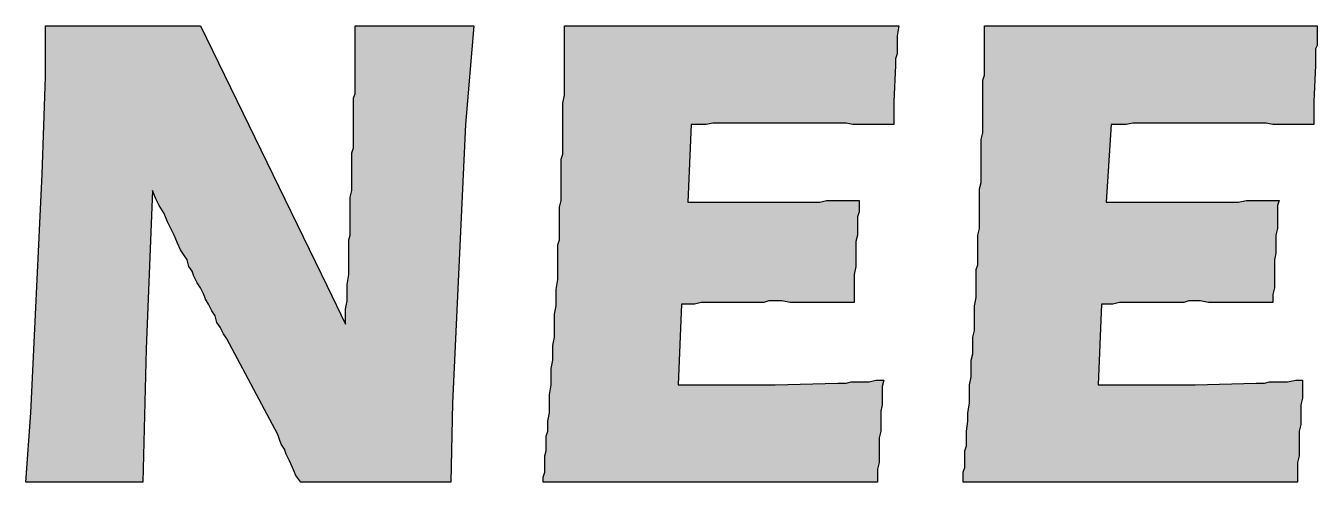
# Model space of a CAD drawing. Extents: x 0 to 17, y 0 to 11.
# Drawn here: x 12.7038 to 13.1095, y 1.3112 to 1.4545 of the extents above; entities that cross this region are included whole.
import ezdxf

# ---------------------------------------------------------------- set-up
doc = ezdxf.new("R2010")
doc.units = 0
doc.header["$LTSCALE"] = 10
doc.header["$MEASUREMENT"] = 0
doc.layers.add('BDR-18', color=1, linetype='Continuous')

msp = doc.modelspace()

# ---------------------------------------------------------------- hatches: boundary and pattern name
at = {"layer": 'BDR-18', "linetype": 'ByBlock'}
h = msp.add_hatch(color=256, dxfattribs=at)
h.dxf.hatch_style = 1
h.paths.add_polyline_path([(12.70379, 1.31115), (12.70535, 1.33289), (12.70897, 1.40793), (12.71, 1.43846), (12.71, 1.45451), (12.71207, 1.45451), (12.71363, 1.45451), (12.7157, 1.45451), (12.71725, 1.45451), (12.7188, 1.45451), (12.72087, 1.45451), (12.72242, 1.45451), (12.72398, 1.45451), (12.72553, 1.45451), (12.72708, 1.45451), (12.72863, 1.45451), (12.73019, 1.45451), (12.73329, 1.45451), (12.73588, 1.45451), (12.73795, 1.45451), (12.74054, 1.45451), (12.74312, 1.45451), (12.74571, 1.45451), (12.74726, 1.45451), (12.7483, 1.45451), (12.74985, 1.45451), (12.7514, 1.45451), (12.75347, 1.45451), (12.75503, 1.45451), (12.75658, 1.45451), (12.75865, 1.45451), (12.7985, 1.37274), (12.80419, 1.36084), (12.80419, 1.36342), (12.80419, 1.36549), (12.80471, 1.36808), (12.80471, 1.37067), (12.80471, 1.37326), (12.80523, 1.37636), (12.80523, 1.37895), (12.80523, 1.3805), (12.80523, 1.38205), (12.80523, 1.38361), (12.80523, 1.38516), (12.80523, 1.38723), (12.80574, 1.38878), (12.80574, 1.39033), (12.80574, 1.39189), (12.80574, 1.39396), (12.80574, 1.39551), (12.80574, 1.39706), (12.80574, 1.39913), (12.80574, 1.40068), (12.80626, 1.40276), (12.80626, 1.40483), (12.80626, 1.40638), (12.80626, 1.40845), (12.80626, 1.41052), (12.80626, 1.41259), (12.80626, 1.41466), (12.80678, 1.41621), (12.80678, 1.41828), (12.80678, 1.41983), (12.80678, 1.4219), (12.80678, 1.42346), (12.80678, 1.42553), (12.80678, 1.42708), (12.80678, 1.42863), (12.80678, 1.43018), (12.80678, 1.43174), (12.8073, 1.43329), (12.8073, 1.43484), (12.8073, 1.43743), (12.8073, 1.44002), (12.8073, 1.4426), (12.8073, 1.44519), (12.8073, 1.44726), (12.8073, 1.44933), (12.8073, 1.4514), (12.8073, 1.45295), (12.8073, 1.45451), (12.8104, 1.45451), (12.81299, 1.45451), (12.81558, 1.45451), (12.81765, 1.45451), (12.82023, 1.45451), (12.8223, 1.45451), (12.82437, 1.45451), (12.82593, 1.45451), (12.82696, 1.45451), (12.82851, 1.45451), (12.83007, 1.45451), (12.83214, 1.45451), (12.83472, 1.45451), (12.83628, 1.45451), (12.83731, 1.45451), (12.83886, 1.45451), (12.84093, 1.45451), (12.84249, 1.45451), (12.84456, 1.45451), (12.84197, 1.42346), (12.83783, 1.336), (12.83731, 1.31115), (12.83421, 1.31115), (12.8311, 1.31115), (12.82851, 1.31115), (12.82541, 1.31115), (12.82282, 1.31115), (12.81972, 1.31115), (12.81713, 1.31115), (12.81454, 1.31115), (12.81195, 1.31115), (12.80937, 1.31115), (12.80678, 1.31115), (12.80523, 1.31115), (12.80367, 1.31115), (12.80212, 1.31115), (12.80057, 1.31115), (12.79902, 1.31115), (12.79746, 1.31115), (12.79539, 1.31115), (12.79384, 1.31115), (12.79177, 1.31115), (12.79022, 1.31115), (12.78867, 1.31322), (12.78763, 1.31581), (12.7866, 1.31788), (12.78556, 1.31995), (12.78504, 1.3215), (12.78401, 1.32306), (12.78349, 1.32461), (12.78297, 1.32616), (12.76693, 1.35618), (12.76589, 1.35773), (12.76486, 1.3598), (12.76382, 1.36135), (12.76331, 1.36342), (12.76227, 1.36498), (12.76124, 1.36705), (12.7602, 1.3686), (12.75968, 1.37015), (12.75865, 1.37222), (12.75761, 1.37377), (12.75658, 1.37584), (12.75606, 1.3774), (12.75503, 1.37895), (12.75451, 1.38102), (12.75347, 1.38257), (12.75244, 1.38412), (12.7514, 1.38619), (12.75037, 1.38878), (12.74933, 1.39085), (12.7483, 1.39292), (12.74726, 1.39551), (12.74571, 1.3981), (12.74468, 1.40017), (12.74364, 1.40276), (12.74157, 1.35307), (12.74054, 1.31115), (12.73795, 1.31115), (12.73536, 1.31115), (12.73277, 1.31115), (12.73019, 1.31115), (12.72812, 1.31115), (12.72656, 1.31115), (12.72449, 1.31115), (12.72294, 1.31115), (12.72139, 1.31115), (12.71984, 1.31115), (12.71777, 1.31115), (12.7157, 1.31115), (12.71311, 1.31115), (12.71156, 1.31115), (12.71, 1.31115), (12.70845, 1.31115), (12.7069, 1.31115), (12.70535, 1.31115)])
h = msp.add_hatch(color=256, dxfattribs=at)
h.dxf.hatch_style = 1
h.paths.add_polyline_path([(12.86629, 1.31115), (12.86629, 1.31271), (12.86681, 1.31426), (12.86681, 1.31581), (12.86681, 1.31788), (12.86681, 1.31943), (12.86733, 1.32099), (12.86733, 1.32254), (12.86733, 1.32409), (12.86733, 1.32564), (12.86785, 1.3272), (12.86785, 1.3303), (12.86836, 1.33289), (12.86836, 1.336), (12.86836, 1.33858), (12.86888, 1.34169), (12.86888, 1.34428), (12.86888, 1.34686), (12.8694, 1.34945), (12.8694, 1.35152), (12.8694, 1.35411), (12.86992, 1.3567), (12.86992, 1.35877), (12.86992, 1.36135), (12.86992, 1.36394), (12.87043, 1.36653), (12.87043, 1.36912), (12.87043, 1.3717), (12.87095, 1.37481), (12.87095, 1.37791), (12.87095, 1.37947), (12.87095, 1.38102), (12.87095, 1.38257), (12.87095, 1.38412), (12.87095, 1.38568), (12.87147, 1.38723), (12.87147, 1.38878), (12.87147, 1.39085), (12.87147, 1.3924), (12.87147, 1.39396), (12.87147, 1.39603), (12.87147, 1.39758), (12.87199, 1.39965), (12.87199, 1.4012), (12.87199, 1.40327), (12.87199, 1.40534), (12.87199, 1.4069), (12.87199, 1.40897), (12.87199, 1.41052), (12.87199, 1.41259), (12.8725, 1.41414), (12.8725, 1.41569), (12.8725, 1.41725), (12.8725, 1.4188), (12.8725, 1.42087), (12.8725, 1.4219), (12.8725, 1.42501), (12.8725, 1.4276), (12.8725, 1.43018), (12.87302, 1.43277), (12.87302, 1.43536), (12.87302, 1.43743), (12.87302, 1.43898), (12.87302, 1.44105), (12.87302, 1.4426), (12.87302, 1.44416), (12.87302, 1.44519), (12.87302, 1.45451), (12.87561, 1.45451), (12.87871, 1.45451), (12.88182, 1.45451), (12.88441, 1.45451), (12.88596, 1.45451), (12.88751, 1.45451), (12.88906, 1.45451), (12.89113, 1.45451), (12.89269, 1.45451), (12.89424, 1.45451), (12.89579, 1.45451), (12.89734, 1.45451), (12.8989, 1.45451), (12.90097, 1.45451), (12.90252, 1.45451), (12.90407, 1.45451), (12.90614, 1.45451), (12.90769, 1.45451), (12.90976, 1.45451), (12.91132, 1.45451), (12.91339, 1.45451), (12.91494, 1.45451), (12.91701, 1.45451), (12.91908, 1.45451), (12.92063, 1.45451), (12.9227, 1.45451), (12.92477, 1.45451), (12.92684, 1.45451), (12.9284, 1.45451), (12.93047, 1.45451), (12.93202, 1.45451), (12.93357, 1.45451), (12.93564, 1.45451), (12.93719, 1.45451), (12.93875, 1.45451), (12.94082, 1.45451), (12.94237, 1.45451), (12.94392, 1.45451), (12.94599, 1.45451), (12.94754, 1.45451), (12.9491, 1.45451), (12.95065, 1.45451), (12.9522, 1.45451), (12.95375, 1.45451), (12.95531, 1.45451), (12.95738, 1.45451), (12.95893, 1.45451), (12.96048, 1.45451), (12.96203, 1.45451), (12.96359, 1.45451), (12.96617, 1.45451), (12.96928, 1.45451), (12.97238, 1.45451), (12.97497, 1.45451), (12.97808, 1.45451), (12.97756, 1.4514), (12.97756, 1.45037), (12.97756, 1.4483), (12.97756, 1.44726), (12.97756, 1.44571), (12.97704, 1.44416), (12.97704, 1.44209), (12.97652, 1.4307), (12.97652, 1.42863), (12.97652, 1.42708), (12.97652, 1.42501), (12.97652, 1.42346), (12.97445, 1.42346), (12.97187, 1.42346), (12.9698, 1.42346), (12.96773, 1.42346), (12.96566, 1.42346), (12.96359, 1.42346), (12.96152, 1.42397), (12.95996, 1.42397), (12.95789, 1.42397), (12.95582, 1.42397), (12.95427, 1.42397), (12.95272, 1.42397), (12.95065, 1.42397), (12.9491, 1.42397), (12.94754, 1.42397), (12.94599, 1.42397), (12.94444, 1.42397), (12.94289, 1.42397), (12.94133, 1.42397), (12.93978, 1.42397), (12.93719, 1.42397), (12.93461, 1.42397), (12.93254, 1.42397), (12.93047, 1.42397), (12.92891, 1.42397), (12.92788, 1.42397), (12.92633, 1.42397), (12.92477, 1.42397), (12.92322, 1.42397), (12.92167, 1.42397), (12.9196, 1.42397), (12.91753, 1.42346), (12.91546, 1.42346), (12.91287, 1.42346), (12.91183, 1.39913), (12.91442, 1.39913), (12.91753, 1.39913), (12.91908, 1.39913), (12.92063, 1.39913), (12.92219, 1.39913), (12.92374, 1.39913), (12.92529, 1.39913), (12.92684, 1.39913), (12.92891, 1.39913), (12.93047, 1.39913), (12.93202, 1.39913), (12.93409, 1.39913), (12.93564, 1.39913), (12.93771, 1.39913), (12.93926, 1.39913), (12.94133, 1.39913), (12.94237, 1.39913), (12.94392, 1.39913), (12.94547, 1.39913), (12.94703, 1.39913), (12.9491, 1.39913), (12.95117, 1.39913), (12.95324, 1.39913), (12.95531, 1.39965), (12.95789, 1.39965), (12.96048, 1.39965), (12.96307, 1.39965), (12.96566, 1.39965), (12.96566, 1.3981), (12.96566, 1.39603), (12.96514, 1.39447), (12.96514, 1.39292), (12.96514, 1.39085), (12.96514, 1.38878), (12.96462, 1.38671), (12.96462, 1.38516), (12.96462, 1.38309), (12.96462, 1.38102), (12.96462, 1.37895), (12.9641, 1.37636), (12.9641, 1.37429), (12.9641, 1.37222), (12.9641, 1.37015), (12.9641, 1.36756), (12.96203, 1.36756), (12.95996, 1.36756), (12.95789, 1.36756), (12.95634, 1.36756), (12.95427, 1.36756), (12.95272, 1.36756), (12.95117, 1.36756), (12.94961, 1.36756), (12.94806, 1.36756), (12.94651, 1.36756), (12.94392, 1.36756), (12.94133, 1.36808), (12.93875, 1.36808), (12.93719, 1.36808), (12.93564, 1.36756), (12.93409, 1.36756), (12.93202, 1.36756), (12.93047, 1.36756), (12.92891, 1.36756), (12.92684, 1.36756), (12.92529, 1.36756), (12.92322, 1.36756), (12.92167, 1.36756), (12.9196, 1.36756), (12.91753, 1.36756), (12.91597, 1.36756), (12.9139, 1.36705), (12.91183, 1.36705), (12.90976, 1.36705), (12.90873, 1.34169), (12.9196, 1.34169), (12.92063, 1.34169), (12.9227, 1.34169), (12.92477, 1.34169), (12.92684, 1.34169), (12.92943, 1.34169), (12.93098, 1.34169), (12.93254, 1.34169), (12.93409, 1.34169), (12.93564, 1.34169), (12.93771, 1.34169), (12.93926, 1.34169), (12.95893, 1.34221), (12.95996, 1.34221), (12.96152, 1.34221), (12.96307, 1.34272), (12.96462, 1.34272), (12.96669, 1.34272), (12.96876, 1.34272), (12.97083, 1.34324), (12.97342, 1.34324), (12.9729, 1.34117), (12.9729, 1.3391), (12.9729, 1.33755), (12.9729, 1.33548), (12.97238, 1.33341), (12.97238, 1.33134), (12.97238, 1.32927), (12.97238, 1.3272), (12.97187, 1.32513), (12.97187, 1.32357), (12.97187, 1.3215), (12.97187, 1.31943), (12.97187, 1.31736), (12.97135, 1.31529), (12.97135, 1.31322), (12.97135, 1.31115), (12.96824, 1.31115), (12.96566, 1.31115), (12.96255, 1.31115), (12.95945, 1.31115), (12.95634, 1.31115), (12.95375, 1.31115), (12.9522, 1.31115), (12.95065, 1.31115), (12.9491, 1.31115), (12.94754, 1.31115), (12.94599, 1.31115), (12.94392, 1.31115), (12.94237, 1.31115), (12.94082, 1.31115), (12.93926, 1.31115), (12.93771, 1.31115), (12.93616, 1.31115), (12.93461, 1.31115), (12.93305, 1.31115), (12.93098, 1.31115), (12.92943, 1.31115), (12.92788, 1.31115), (12.92633, 1.31115), (12.92426, 1.31115), (12.9227, 1.31115), (12.92115, 1.31115), (12.87975, 1.31115)])
h = msp.add_hatch(color=256, dxfattribs=at)
h.dxf.hatch_style = 1
h.paths.add_polyline_path([(12.99826, 1.31115), (12.99826, 1.31271), (12.99826, 1.31426), (12.99878, 1.31581), (12.99878, 1.31788), (12.99878, 1.31943), (12.99878, 1.32099), (12.9993, 1.32254), (12.9993, 1.32409), (12.9993, 1.32564), (12.9993, 1.3272), (12.99981, 1.3303), (12.99981, 1.33289), (13.00033, 1.336), (13.00033, 1.33858), (13.00033, 1.34169), (13.00085, 1.34428), (13.00085, 1.34686), (13.00085, 1.34945), (13.00137, 1.35152), (13.00137, 1.35411), (13.00137, 1.3567), (13.00188, 1.35877), (13.00188, 1.36135), (13.00188, 1.36394), (13.00188, 1.36653), (13.0024, 1.36912), (13.0024, 1.3717), (13.0024, 1.37481), (13.0024, 1.37791), (13.00292, 1.37947), (13.00292, 1.38102), (13.00292, 1.38257), (13.00292, 1.38412), (13.00292, 1.38568), (13.00292, 1.38723), (13.00292, 1.38878), (13.00344, 1.39085), (13.00344, 1.3924), (13.00344, 1.39396), (13.00344, 1.39603), (13.00344, 1.39758), (13.00344, 1.39965), (13.00344, 1.4012), (13.00344, 1.40327), (13.00395, 1.40534), (13.00395, 1.4069), (13.00395, 1.40897), (13.00395, 1.41052), (13.00395, 1.41259), (13.00395, 1.41414), (13.00395, 1.41569), (13.00395, 1.41725), (13.00395, 1.4188), (13.00447, 1.42087), (13.00447, 1.4219), (13.00447, 1.42501), (13.00447, 1.4276), (13.00447, 1.43018), (13.00447, 1.43277), (13.00447, 1.43536), (13.00447, 1.43743), (13.00499, 1.43898), (13.00499, 1.44105), (13.00499, 1.4426), (13.00499, 1.44416), (13.00499, 1.44519), (13.00499, 1.45451), (13.00758, 1.45451), (13.01068, 1.45451), (13.01327, 1.45451), (13.01637, 1.45451), (13.01793, 1.45451), (13.01948, 1.45451), (13.02103, 1.45451), (13.02258, 1.45451), (13.02414, 1.45451), (13.02569, 1.45451), (13.02776, 1.45451), (13.02931, 1.45451), (13.03086, 1.45451), (13.03242, 1.45451), (13.03449, 1.45451), (13.03604, 1.45451), (13.03811, 1.45451), (13.03966, 1.45451), (13.04121, 1.45451), (13.04328, 1.45451), (13.04484, 1.45451), (13.04691, 1.45451), (13.04898, 1.45451), (13.05053, 1.45451), (13.0526, 1.45451), (13.05467, 1.45451), (13.05622, 1.45451), (13.05829, 1.45451), (13.06036, 1.45451), (13.06191, 1.45451), (13.06398, 1.45451), (13.06554, 1.45451), (13.06709, 1.45451), (13.06916, 1.45451), (13.07071, 1.45451), (13.07278, 1.45451), (13.07434, 1.45451), (13.07589, 1.45451), (13.07744, 1.45451), (13.07951, 1.45451), (13.08106, 1.45451), (13.08262, 1.45451), (13.08417, 1.45451), (13.08572, 1.45451), (13.08727, 1.45451), (13.08883, 1.45451), (13.09038, 1.45451), (13.09193, 1.45451), (13.09348, 1.45451), (13.09504, 1.45451), (13.09814, 1.45451), (13.10125, 1.45451), (13.10383, 1.45451), (13.10694, 1.45451), (13.10953, 1.45451), (13.10953, 1.4514), (13.10953, 1.45037), (13.10953, 1.4483), (13.10901, 1.44726), (13.10901, 1.44571), (13.10901, 1.44416), (13.10901, 1.44209), (13.10849, 1.4307), (13.10849, 1.42863), (13.10849, 1.42708), (13.10849, 1.42501), (13.10849, 1.42346), (13.1059, 1.42346), (13.10383, 1.42346), (13.10176, 1.42346), (13.09969, 1.42346), (13.09762, 1.42346), (13.09555, 1.42346), (13.09348, 1.42397), (13.09141, 1.42397), (13.08986, 1.42397), (13.08779, 1.42397), (13.08624, 1.42397), (13.08417, 1.42397), (13.08262, 1.42397), (13.08106, 1.42397), (13.07951, 1.42397), (13.07796, 1.42397), (13.07589, 1.42397), (13.07434, 1.42397), (13.07278, 1.42397), (13.07175, 1.42397), (13.06864, 1.42397), (13.06657, 1.42397), (13.0645, 1.42397), (13.06243, 1.42397), (13.06088, 1.42397), (13.05933, 1.42397), (13.05829, 1.42397), (13.05674, 1.42397), (13.05519, 1.42397), (13.05363, 1.42397), (13.05156, 1.42397), (13.04949, 1.42346), (13.04691, 1.42346), (13.04484, 1.42346), (13.04328, 1.39913), (13.04639, 1.39913), (13.04949, 1.39913), (13.05105, 1.39913), (13.0526, 1.39913), (13.05415, 1.39913), (13.0557, 1.39913), (13.05726, 1.39913), (13.05881, 1.39913), (13.06036, 1.39913), (13.06243, 1.39913), (13.06398, 1.39913), (13.06554, 1.39913), (13.06761, 1.39913), (13.06916, 1.39913), (13.07123, 1.39913), (13.0733, 1.39913), (13.07434, 1.39913), (13.07589, 1.39913), (13.07744, 1.39913), (13.07899, 1.39913), (13.08106, 1.39913), (13.08262, 1.39913), (13.08469, 1.39913), (13.08727, 1.39965), (13.08934, 1.39965), (13.09193, 1.39965), (13.09452, 1.39965), (13.09762, 1.39965), (13.09711, 1.3981), (13.09711, 1.39603), (13.09711, 1.39447), (13.09711, 1.39292), (13.09711, 1.39085), (13.09659, 1.38878), (13.09659, 1.38671), (13.09659, 1.38516), (13.09659, 1.38309), (13.09607, 1.38102), (13.09607, 1.37895), (13.09607, 1.37636), (13.09607, 1.37429), (13.09607, 1.37222), (13.09555, 1.37015), (13.09555, 1.36756), (13.09348, 1.36756), (13.09193, 1.36756), (13.08986, 1.36756), (13.08779, 1.36756), (13.08624, 1.36756), (13.08469, 1.36756), (13.08262, 1.36756), (13.08106, 1.36756), (13.07951, 1.36756), (13.07848, 1.36756), (13.07537, 1.36756), (13.07278, 1.36808), (13.07071, 1.36808), (13.06916, 1.36808), (13.06761, 1.36756), (13.06554, 1.36756), (13.06398, 1.36756), (13.06243, 1.36756), (13.06036, 1.36756), (13.05881, 1.36756), (13.05674, 1.36756), (13.05519, 1.36756), (13.05312, 1.36756), (13.05156, 1.36756), (13.04949, 1.36756), (13.04742, 1.36756), (13.04535, 1.36705), (13.0438, 1.36705), (13.04173, 1.36705), (13.0407, 1.34169), (13.05105, 1.34169), (13.0526, 1.34169), (13.05415, 1.34169), (13.05622, 1.34169), (13.05881, 1.34169), (13.0614, 1.34169), (13.06295, 1.34169), (13.0645, 1.34169), (13.06606, 1.34169), (13.06761, 1.34169), (13.06916, 1.34169), (13.07123, 1.34169), (13.09038, 1.34221), (13.09193, 1.34221), (13.09297, 1.34221), (13.09452, 1.34272), (13.09659, 1.34272), (13.09814, 1.34272), (13.10021, 1.34272), (13.1028, 1.34324), (13.10487, 1.34324), (13.10487, 1.34117), (13.10487, 1.3391), (13.10487, 1.33755), (13.10435, 1.33548), (13.10435, 1.33341), (13.10435, 1.33134), (13.10435, 1.32927), (13.10383, 1.3272), (13.10383, 1.32513), (13.10383, 1.32357), (13.10383, 1.3215), (13.10383, 1.31943), (13.10332, 1.31736), (13.10332, 1.31529), (13.10332, 1.31322), (13.10332, 1.31115), (13.10021, 1.31115), (13.09762, 1.31115), (13.09452, 1.31115), (13.09141, 1.31115), (13.08831, 1.31115), (13.0852, 1.31115), (13.08365, 1.31115), (13.0821, 1.31115), (13.08055, 1.31115), (13.07899, 1.31115), (13.07744, 1.31115), (13.07589, 1.31115), (13.07434, 1.31115), (13.07278, 1.31115), (13.07123, 1.31115), (13.06968, 1.31115), (13.06813, 1.31115), (13.06606, 1.31115), (13.0645, 1.31115), (13.06295, 1.31115), (13.0614, 1.31115), (13.05984, 1.31115), (13.05777, 1.31115), (13.05622, 1.31115), (13.05467, 1.31115), (13.05312, 1.31115), (13.01172, 1.31115)])

# ---------------------------------------------------------------- linework, layer by layer
for points in [[(12.70379, 1.31115), (12.70535, 1.33289), (12.70897, 1.40793), (12.71, 1.43846), (12.71, 1.45451), (12.71207, 1.45451), (12.71363, 1.45451), (12.7157, 1.45451), (12.71725, 1.45451), (12.7188, 1.45451), (12.72087, 1.45451), (12.72242, 1.45451), (12.72398, 1.45451), (12.72553, 1.45451), (12.72708, 1.45451), (12.72863, 1.45451), (12.73019, 1.45451), (12.73329, 1.45451), (12.73588, 1.45451), (12.73795, 1.45451), (12.74054, 1.45451), (12.74312, 1.45451), (12.74571, 1.45451), (12.74726, 1.45451), (12.7483, 1.45451), (12.74985, 1.45451), (12.7514, 1.45451), (12.75347, 1.45451), (12.75503, 1.45451), (12.75658, 1.45451), (12.75865, 1.45451), (12.7985, 1.37274), (12.80419, 1.36084), (12.80419, 1.36342), (12.80419, 1.36549), (12.80471, 1.36808), (12.80471, 1.37067), (12.80471, 1.37326), (12.80523, 1.37636), (12.80523, 1.37895), (12.80523, 1.3805), (12.80523, 1.38205), (12.80523, 1.38361), (12.80523, 1.38516), (12.80523, 1.38723), (12.80574, 1.38878), (12.80574, 1.39033), (12.80574, 1.39189), (12.80574, 1.39396), (12.80574, 1.39551), (12.80574, 1.39706), (12.80574, 1.39913), (12.80574, 1.40068), (12.80626, 1.40276), (12.80626, 1.40483), (12.80626, 1.40638), (12.80626, 1.40845), (12.80626, 1.41052), (12.80626, 1.41259), (12.80626, 1.41466), (12.80678, 1.41621), (12.80678, 1.41828), (12.80678, 1.41983), (12.80678, 1.4219), (12.80678, 1.42346), (12.80678, 1.42553), (12.80678, 1.42708), (12.80678, 1.42863), (12.80678, 1.43018), (12.80678, 1.43174), (12.8073, 1.43329), (12.8073, 1.43484), (12.8073, 1.43743), (12.8073, 1.44002), (12.8073, 1.4426), (12.8073, 1.44519), (12.8073, 1.44726), (12.8073, 1.44933), (12.8073, 1.4514), (12.8073, 1.45295), (12.8073, 1.45451), (12.8104, 1.45451), (12.81299, 1.45451), (12.81558, 1.45451), (12.81765, 1.45451), (12.82023, 1.45451), (12.8223, 1.45451), (12.82437, 1.45451), (12.82593, 1.45451), (12.82696, 1.45451), (12.82851, 1.45451), (12.83007, 1.45451), (12.83214, 1.45451), (12.83472, 1.45451), (12.83628, 1.45451), (12.83731, 1.45451), (12.83886, 1.45451), (12.84093, 1.45451), (12.84249, 1.45451), (12.84456, 1.45451), (12.84197, 1.42346), (12.83783, 1.336), (12.83731, 1.31115), (12.83421, 1.31115), (12.8311, 1.31115), (12.82851, 1.31115), (12.82541, 1.31115), (12.82282, 1.31115), (12.81972, 1.31115), (12.81713, 1.31115), (12.81454, 1.31115), (12.81195, 1.31115), (12.80937, 1.31115), (12.80678, 1.31115), (12.80523, 1.31115), (12.80367, 1.31115), (12.80212, 1.31115), (12.80057, 1.31115), (12.79902, 1.31115), (12.79746, 1.31115), (12.79539, 1.31115), (12.79384, 1.31115), (12.79177, 1.31115), (12.79022, 1.31115), (12.78867, 1.31322), (12.78763, 1.31581), (12.7866, 1.31788), (12.78556, 1.31995), (12.78504, 1.3215), (12.78401, 1.32306), (12.78349, 1.32461), (12.78297, 1.32616), (12.76693, 1.35618), (12.76589, 1.35773), (12.76486, 1.3598), (12.76382, 1.36135), (12.76331, 1.36342), (12.76227, 1.36498), (12.76124, 1.36705), (12.7602, 1.3686), (12.75968, 1.37015), (12.75865, 1.37222), (12.75761, 1.37377), (12.75658, 1.37584), (12.75606, 1.3774), (12.75503, 1.37895), (12.75451, 1.38102), (12.75347, 1.38257), (12.75244, 1.38412), (12.7514, 1.38619), (12.75037, 1.38878), (12.74933, 1.39085), (12.7483, 1.39292), (12.74726, 1.39551), (12.74571, 1.3981), (12.74468, 1.40017), (12.74364, 1.40276), (12.74157, 1.35307), (12.74054, 1.31115), (12.73795, 1.31115), (12.73536, 1.31115), (12.73277, 1.31115), (12.73019, 1.31115), (12.72812, 1.31115), (12.72656, 1.31115), (12.72449, 1.31115), (12.72294, 1.31115), (12.72139, 1.31115), (12.71984, 1.31115), (12.71777, 1.31115), (12.7157, 1.31115), (12.71311, 1.31115), (12.71156, 1.31115), (12.71, 1.31115), (12.70845, 1.31115), (12.7069, 1.31115), (12.70535, 1.31115)], [(12.86629, 1.31115), (12.86629, 1.31271), (12.86681, 1.31426), (12.86681, 1.31581), (12.86681, 1.31788), (12.86681, 1.31943), (12.86733, 1.32099), (12.86733, 1.32254), (12.86733, 1.32409), (12.86733, 1.32564), (12.86785, 1.3272), (12.86785, 1.3303), (12.86836, 1.33289), (12.86836, 1.336), (12.86836, 1.33858), (12.86888, 1.34169), (12.86888, 1.34428), (12.86888, 1.34686), (12.8694, 1.34945), (12.8694, 1.35152), (12.8694, 1.35411), (12.86992, 1.3567), (12.86992, 1.35877), (12.86992, 1.36135), (12.86992, 1.36394), (12.87043, 1.36653), (12.87043, 1.36912), (12.87043, 1.3717), (12.87095, 1.37481), (12.87095, 1.37791), (12.87095, 1.37947), (12.87095, 1.38102), (12.87095, 1.38257), (12.87095, 1.38412), (12.87095, 1.38568), (12.87147, 1.38723), (12.87147, 1.38878), (12.87147, 1.39085), (12.87147, 1.3924), (12.87147, 1.39396), (12.87147, 1.39603), (12.87147, 1.39758), (12.87199, 1.39965), (12.87199, 1.4012), (12.87199, 1.40327), (12.87199, 1.40534), (12.87199, 1.4069), (12.87199, 1.40897), (12.87199, 1.41052), (12.87199, 1.41259), (12.8725, 1.41414), (12.8725, 1.41569), (12.8725, 1.41725), (12.8725, 1.4188), (12.8725, 1.42087), (12.8725, 1.4219), (12.8725, 1.42501), (12.8725, 1.4276), (12.8725, 1.43018), (12.87302, 1.43277), (12.87302, 1.43536), (12.87302, 1.43743), (12.87302, 1.43898), (12.87302, 1.44105), (12.87302, 1.4426), (12.87302, 1.44416), (12.87302, 1.44519), (12.87302, 1.45451), (12.87561, 1.45451), (12.87871, 1.45451), (12.88182, 1.45451), (12.88441, 1.45451), (12.88596, 1.45451), (12.88751, 1.45451), (12.88906, 1.45451), (12.89113, 1.45451), (12.89269, 1.45451), (12.89424, 1.45451), (12.89579, 1.45451), (12.89734, 1.45451), (12.8989, 1.45451), (12.90097, 1.45451), (12.90252, 1.45451), (12.90407, 1.45451), (12.90614, 1.45451), (12.90769, 1.45451), (12.90976, 1.45451), (12.91132, 1.45451), (12.91339, 1.45451), (12.91494, 1.45451), (12.91701, 1.45451), (12.91908, 1.45451), (12.92063, 1.45451), (12.9227, 1.45451), (12.92477, 1.45451), (12.92684, 1.45451), (12.9284, 1.45451), (12.93047, 1.45451), (12.93202, 1.45451), (12.93357, 1.45451), (12.93564, 1.45451), (12.93719, 1.45451), (12.93875, 1.45451), (12.94082, 1.45451), (12.94237, 1.45451), (12.94392, 1.45451), (12.94599, 1.45451), (12.94754, 1.45451), (12.9491, 1.45451), (12.95065, 1.45451), (12.9522, 1.45451), (12.95375, 1.45451), (12.95531, 1.45451), (12.95738, 1.45451), (12.95893, 1.45451), (12.96048, 1.45451), (12.96203, 1.45451), (12.96359, 1.45451), (12.96617, 1.45451), (12.96928, 1.45451), (12.97238, 1.45451), (12.97497, 1.45451), (12.97808, 1.45451), (12.97756, 1.4514), (12.97756, 1.45037), (12.97756, 1.4483), (12.97756, 1.44726), (12.97756, 1.44571), (12.97704, 1.44416), (12.97704, 1.44209), (12.97652, 1.4307), (12.97652, 1.42863), (12.97652, 1.42708), (12.97652, 1.42501), (12.97652, 1.42346), (12.97445, 1.42346), (12.97187, 1.42346), (12.9698, 1.42346), (12.96773, 1.42346), (12.96566, 1.42346), (12.96359, 1.42346), (12.96152, 1.42397), (12.95996, 1.42397), (12.95789, 1.42397), (12.95582, 1.42397), (12.95427, 1.42397), (12.95272, 1.42397), (12.95065, 1.42397), (12.9491, 1.42397), (12.94754, 1.42397), (12.94599, 1.42397), (12.94444, 1.42397), (12.94289, 1.42397), (12.94133, 1.42397), (12.93978, 1.42397), (12.93719, 1.42397), (12.93461, 1.42397), (12.93254, 1.42397), (12.93047, 1.42397), (12.92891, 1.42397), (12.92788, 1.42397), (12.92633, 1.42397), (12.92477, 1.42397), (12.92322, 1.42397), (12.92167, 1.42397), (12.9196, 1.42397), (12.91753, 1.42346), (12.91546, 1.42346), (12.91287, 1.42346), (12.91183, 1.39913), (12.91442, 1.39913), (12.91753, 1.39913), (12.91908, 1.39913), (12.92063, 1.39913), (12.92219, 1.39913), (12.92374, 1.39913), (12.92529, 1.39913), (12.92684, 1.39913), (12.92891, 1.39913), (12.93047, 1.39913), (12.93202, 1.39913), (12.93409, 1.39913), (12.93564, 1.39913), (12.93771, 1.39913), (12.93926, 1.39913), (12.94133, 1.39913), (12.94237, 1.39913), (12.94392, 1.39913), (12.94547, 1.39913), (12.94703, 1.39913), (12.9491, 1.39913), (12.95117, 1.39913), (12.95324, 1.39913), (12.95531, 1.39965), (12.95789, 1.39965), (12.96048, 1.39965), (12.96307, 1.39965), (12.96566, 1.39965), (12.96566, 1.3981), (12.96566, 1.39603), (12.96514, 1.39447), (12.96514, 1.39292), (12.96514, 1.39085), (12.96514, 1.38878), (12.96462, 1.38671), (12.96462, 1.38516), (12.96462, 1.38309), (12.96462, 1.38102), (12.96462, 1.37895), (12.9641, 1.37636), (12.9641, 1.37429), (12.9641, 1.37222), (12.9641, 1.37015), (12.9641, 1.36756), (12.96203, 1.36756), (12.95996, 1.36756), (12.95789, 1.36756), (12.95634, 1.36756), (12.95427, 1.36756), (12.95272, 1.36756), (12.95117, 1.36756), (12.94961, 1.36756), (12.94806, 1.36756), (12.94651, 1.36756), (12.94392, 1.36756), (12.94133, 1.36808), (12.93875, 1.36808), (12.93719, 1.36808), (12.93564, 1.36756), (12.93409, 1.36756), (12.93202, 1.36756), (12.93047, 1.36756), (12.92891, 1.36756), (12.92684, 1.36756), (12.92529, 1.36756), (12.92322, 1.36756), (12.92167, 1.36756), (12.9196, 1.36756), (12.91753, 1.36756), (12.91597, 1.36756), (12.9139, 1.36705), (12.91183, 1.36705), (12.90976, 1.36705), (12.90873, 1.34169), (12.9196, 1.34169), (12.92063, 1.34169), (12.9227, 1.34169), (12.92477, 1.34169), (12.92684, 1.34169), (12.92943, 1.34169), (12.93098, 1.34169), (12.93254, 1.34169), (12.93409, 1.34169), (12.93564, 1.34169), (12.93771, 1.34169), (12.93926, 1.34169), (12.95893, 1.34221), (12.95996, 1.34221), (12.96152, 1.34221), (12.96307, 1.34272), (12.96462, 1.34272), (12.96669, 1.34272), (12.96876, 1.34272), (12.97083, 1.34324), (12.97342, 1.34324), (12.9729, 1.34117), (12.9729, 1.3391), (12.9729, 1.33755), (12.9729, 1.33548), (12.97238, 1.33341), (12.97238, 1.33134), (12.97238, 1.32927), (12.97238, 1.3272), (12.97187, 1.32513), (12.97187, 1.32357), (12.97187, 1.3215), (12.97187, 1.31943), (12.97187, 1.31736), (12.97135, 1.31529), (12.97135, 1.31322), (12.97135, 1.31115), (12.96824, 1.31115), (12.96566, 1.31115), (12.96255, 1.31115), (12.95945, 1.31115), (12.95634, 1.31115), (12.95375, 1.31115), (12.9522, 1.31115), (12.95065, 1.31115), (12.9491, 1.31115), (12.94754, 1.31115), (12.94599, 1.31115), (12.94392, 1.31115), (12.94237, 1.31115), (12.94082, 1.31115), (12.93926, 1.31115), (12.93771, 1.31115), (12.93616, 1.31115), (12.93461, 1.31115), (12.93305, 1.31115), (12.93098, 1.31115), (12.92943, 1.31115), (12.92788, 1.31115), (12.92633, 1.31115), (12.92426, 1.31115), (12.9227, 1.31115), (12.92115, 1.31115), (12.87975, 1.31115)], [(12.99826, 1.31115), (12.99826, 1.31271), (12.99826, 1.31426), (12.99878, 1.31581), (12.99878, 1.31788), (12.99878, 1.31943), (12.99878, 1.32099), (12.9993, 1.32254), (12.9993, 1.32409), (12.9993, 1.32564), (12.9993, 1.3272), (12.99981, 1.3303), (12.99981, 1.33289), (13.00033, 1.336), (13.00033, 1.33858), (13.00033, 1.34169), (13.00085, 1.34428), (13.00085, 1.34686), (13.00085, 1.34945), (13.00137, 1.35152), (13.00137, 1.35411), (13.00137, 1.3567), (13.00188, 1.35877), (13.00188, 1.36135), (13.00188, 1.36394), (13.00188, 1.36653), (13.0024, 1.36912), (13.0024, 1.3717), (13.0024, 1.37481), (13.0024, 1.37791), (13.00292, 1.37947), (13.00292, 1.38102), (13.00292, 1.38257), (13.00292, 1.38412), (13.00292, 1.38568), (13.00292, 1.38723), (13.00292, 1.38878), (13.00344, 1.39085), (13.00344, 1.3924), (13.00344, 1.39396), (13.00344, 1.39603), (13.00344, 1.39758), (13.00344, 1.39965), (13.00344, 1.4012), (13.00344, 1.40327), (13.00395, 1.40534), (13.00395, 1.4069), (13.00395, 1.40897), (13.00395, 1.41052), (13.00395, 1.41259), (13.00395, 1.41414), (13.00395, 1.41569), (13.00395, 1.41725), (13.00395, 1.4188), (13.00447, 1.42087), (13.00447, 1.4219), (13.00447, 1.42501), (13.00447, 1.4276), (13.00447, 1.43018), (13.00447, 1.43277), (13.00447, 1.43536), (13.00447, 1.43743), (13.00499, 1.43898), (13.00499, 1.44105), (13.00499, 1.4426), (13.00499, 1.44416), (13.00499, 1.44519), (13.00499, 1.45451), (13.00758, 1.45451), (13.01068, 1.45451), (13.01327, 1.45451), (13.01637, 1.45451), (13.01793, 1.45451), (13.01948, 1.45451), (13.02103, 1.45451), (13.02258, 1.45451), (13.02414, 1.45451), (13.02569, 1.45451), (13.02776, 1.45451), (13.02931, 1.45451), (13.03086, 1.45451), (13.03242, 1.45451), (13.03449, 1.45451), (13.03604, 1.45451), (13.03811, 1.45451), (13.03966, 1.45451), (13.04121, 1.45451), (13.04328, 1.45451), (13.04484, 1.45451), (13.04691, 1.45451), (13.04898, 1.45451), (13.05053, 1.45451), (13.0526, 1.45451), (13.05467, 1.45451), (13.05622, 1.45451), (13.05829, 1.45451), (13.06036, 1.45451), (13.06191, 1.45451), (13.06398, 1.45451), (13.06554, 1.45451), (13.06709, 1.45451), (13.06916, 1.45451), (13.07071, 1.45451), (13.07278, 1.45451), (13.07434, 1.45451), (13.07589, 1.45451), (13.07744, 1.45451), (13.07951, 1.45451), (13.08106, 1.45451), (13.08262, 1.45451), (13.08417, 1.45451), (13.08572, 1.45451), (13.08727, 1.45451), (13.08883, 1.45451), (13.09038, 1.45451), (13.09193, 1.45451), (13.09348, 1.45451), (13.09504, 1.45451), (13.09814, 1.45451), (13.10125, 1.45451), (13.10383, 1.45451), (13.10694, 1.45451), (13.10953, 1.45451), (13.10953, 1.4514), (13.10953, 1.45037), (13.10953, 1.4483), (13.10901, 1.44726), (13.10901, 1.44571), (13.10901, 1.44416), (13.10901, 1.44209), (13.10849, 1.4307), (13.10849, 1.42863), (13.10849, 1.42708), (13.10849, 1.42501), (13.10849, 1.42346), (13.1059, 1.42346), (13.10383, 1.42346), (13.10176, 1.42346), (13.09969, 1.42346), (13.09762, 1.42346), (13.09555, 1.42346), (13.09348, 1.42397), (13.09141, 1.42397), (13.08986, 1.42397), (13.08779, 1.42397), (13.08624, 1.42397), (13.08417, 1.42397), (13.08262, 1.42397), (13.08106, 1.42397), (13.07951, 1.42397), (13.07796, 1.42397), (13.07589, 1.42397), (13.07434, 1.42397), (13.07278, 1.42397), (13.07175, 1.42397), (13.06864, 1.42397), (13.06657, 1.42397), (13.0645, 1.42397), (13.06243, 1.42397), (13.06088, 1.42397), (13.05933, 1.42397), (13.05829, 1.42397), (13.05674, 1.42397), (13.05519, 1.42397), (13.05363, 1.42397), (13.05156, 1.42397), (13.04949, 1.42346), (13.04691, 1.42346), (13.04484, 1.42346), (13.04328, 1.39913), (13.04639, 1.39913), (13.04949, 1.39913), (13.05105, 1.39913), (13.0526, 1.39913), (13.05415, 1.39913), (13.0557, 1.39913), (13.05726, 1.39913), (13.05881, 1.39913), (13.06036, 1.39913), (13.06243, 1.39913), (13.06398, 1.39913), (13.06554, 1.39913), (13.06761, 1.39913), (13.06916, 1.39913), (13.07123, 1.39913), (13.0733, 1.39913), (13.07434, 1.39913), (13.07589, 1.39913), (13.07744, 1.39913), (13.07899, 1.39913), (13.08106, 1.39913), (13.08262, 1.39913), (13.08469, 1.39913), (13.08727, 1.39965), (13.08934, 1.39965), (13.09193, 1.39965), (13.09452, 1.39965), (13.09762, 1.39965), (13.09711, 1.3981), (13.09711, 1.39603), (13.09711, 1.39447), (13.09711, 1.39292), (13.09711, 1.39085), (13.09659, 1.38878), (13.09659, 1.38671), (13.09659, 1.38516), (13.09659, 1.38309), (13.09607, 1.38102), (13.09607, 1.37895), (13.09607, 1.37636), (13.09607, 1.37429), (13.09607, 1.37222), (13.09555, 1.37015), (13.09555, 1.36756), (13.09348, 1.36756), (13.09193, 1.36756), (13.08986, 1.36756), (13.08779, 1.36756), (13.08624, 1.36756), (13.08469, 1.36756), (13.08262, 1.36756), (13.08106, 1.36756), (13.07951, 1.36756), (13.07848, 1.36756), (13.07537, 1.36756), (13.07278, 1.36808), (13.07071, 1.36808), (13.06916, 1.36808), (13.06761, 1.36756), (13.06554, 1.36756), (13.06398, 1.36756), (13.06243, 1.36756), (13.06036, 1.36756), (13.05881, 1.36756), (13.05674, 1.36756), (13.05519, 1.36756), (13.05312, 1.36756), (13.05156, 1.36756), (13.04949, 1.36756), (13.04742, 1.36756), (13.04535, 1.36705), (13.0438, 1.36705), (13.04173, 1.36705), (13.0407, 1.34169), (13.05105, 1.34169), (13.0526, 1.34169), (13.05415, 1.34169), (13.05622, 1.34169), (13.05881, 1.34169), (13.0614, 1.34169), (13.06295, 1.34169), (13.0645, 1.34169), (13.06606, 1.34169), (13.06761, 1.34169), (13.06916, 1.34169), (13.07123, 1.34169), (13.09038, 1.34221), (13.09193, 1.34221), (13.09297, 1.34221), (13.09452, 1.34272), (13.09659, 1.34272), (13.09814, 1.34272), (13.10021, 1.34272), (13.1028, 1.34324), (13.10487, 1.34324), (13.10487, 1.34117), (13.10487, 1.3391), (13.10487, 1.33755), (13.10435, 1.33548), (13.10435, 1.33341), (13.10435, 1.33134), (13.10435, 1.32927), (13.10383, 1.3272), (13.10383, 1.32513), (13.10383, 1.32357), (13.10383, 1.3215), (13.10383, 1.31943), (13.10332, 1.31736), (13.10332, 1.31529), (13.10332, 1.31322), (13.10332, 1.31115), (13.10021, 1.31115), (13.09762, 1.31115), (13.09452, 1.31115), (13.09141, 1.31115), (13.08831, 1.31115), (13.0852, 1.31115), (13.08365, 1.31115), (13.0821, 1.31115), (13.08055, 1.31115), (13.07899, 1.31115), (13.07744, 1.31115), (13.07589, 1.31115), (13.07434, 1.31115), (13.07278, 1.31115), (13.07123, 1.31115), (13.06968, 1.31115), (13.06813, 1.31115), (13.06606, 1.31115), (13.0645, 1.31115), (13.06295, 1.31115), (13.0614, 1.31115), (13.05984, 1.31115), (13.05777, 1.31115), (13.05622, 1.31115), (13.05467, 1.31115), (13.05312, 1.31115), (13.01172, 1.31115)]]:
    msp.add_lwpolyline(points, close=True, dxfattribs=at)

doc.saveas('drawing.dxf')
